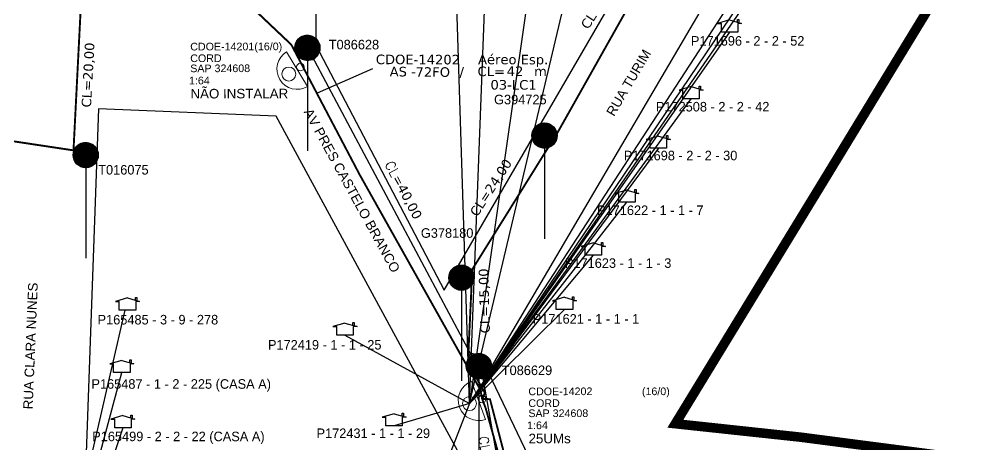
# Model space of a CAD drawing. Extents: x 4313 to 28038, y -9425 to 4777.
# Drawn here: x 12930 to 13942, y 3216 to 3661 of the extents above; entities that cross this region are included whole.
import ezdxf
from ezdxf.enums import TextEntityAlignment as Align

# ---------------------------------------------------------------- set-up
doc = ezdxf.new("R2010")
doc.units = ezdxf.units.DM
doc.header["$MEASUREMENT"] = 0
for name, color, linetype, lineweight in [("20.0-LEGENDA DOS CDO'S", 1, 'Continuous', 0), ('20.2-CDO_POSTE', 1, 'Continuous', 5), ('20.6-CORDOALHA_SUPORTE', 7, 'Continuous', 25)]:
    doc.layers.add(name, color=color, linetype=linetype, lineweight=lineweight)
for name, color, linetype in [('CAP a instalar', 1, 'Continuous'), ('celulas gpon', 7, 'Continuous'), ('label_cabos', 7, 'Continuous'), ('locais', 7, 'Continuous'), ('locais legendas', 7, 'Continuous'), ('QUADRA', 7, 'Continuous'), ('Segmento de Logradouro Texto', 238, 'Continuous'), ('surveys', 7, 'Continuous'), ('surveys legendas', 7, 'Continuous')]:
    doc.layers.add(name, color=color, linetype=linetype)
doc.layers.add('DROP DE CLIENTE', color=140, linetype='Continuous', plot=False)
doc.styles.add('ARIAL', font='arial.ttf')
doc.styles.add('DIGICADE', font='arial.ttf')
doc.styles.add('ROMANS', font='romans.shx')
doc.styles.add('siredit', font='verdana.ttf')
doc.linetypes.add('FENCELINE1', pattern='A,0.25,-0.1,[133,ltypeshp.shx,S=0.1,R=0,X=-0.1,Y=0],-0.1,1', length=1.45)
doc.dimstyles.new('CC', dxfattribs={"dimtxt": 1, "dimasz": 2, "dimexe": 0.18, "dimexo": 0.0625, "dimgap": 0.09, "dimtad": 0, "dimdec": 0, "dimrnd": 1, "dimzin": 0, "dimdsep": 46, "dimtxsty": 'siredit', "dimblk": 'NONE', "dimcen": 0, "dimse1": 1, "dimse2": 1, "dimsd1": 1, "dimsd2": 1, "dimclrt": 7, "dimadec": 0, "dimazin": 0, "dimtfac": 1, "dimtdec": 0, "dimtofl": 0, "dimtmove": 0, "dimatfit": 3, "dimfxl": 0, "dimtolj": 1, "dimtzin": 0, "dimarcsym": 0})

# ---------------------------------------------------------------- blocks, each defined once
blk = doc.blocks.new('*X22')
at = {"color": 0}
for p, q in [((-0.679997, 0.416018), (-0.018018, 1.077997)), ((-0.679809, 0.433884), (-0.035884, 1.077809)), ((-0.679715, 0.398622), (-0.000622, 1.077715)), ((-0.67911, 0.452261), (-0.054261, 1.07711)), ((-0.678999, 0.381661), (0.016339, 1.076999)), ((-0.677877, 0.365105), (0.032895, 1.075877)), ((-0.677853, 0.471196), (-0.073196, 1.075853)), ((-0.676376, 0.348929), (0.049071, 1.074376)), ((-0.675978, 0.490748), (-0.092748, 1.073978)), ((-0.674518, 0.333109), (0.064891, 1.072518)), ((-0.673417, 0.510987), (-0.112987, 1.071417)), ((-0.672323, 0.317627), (0.080373, 1.070323)), ((-0.67008, 0.532002), (-0.134002, 1.06808)), ((-0.669809, 0.302463), (0.095537, 1.067809)), ((-0.666991, 0.287604), (0.110396, 1.064991)), ((-0.665856, 0.553903), (-0.155903, 1.063856)), ((-0.663883, 0.273034), (0.124966, 1.061883)), ((-0.660603, 0.576834), (-0.178834, 1.058603)), ((-0.660497, 0.258742), (0.139258, 1.058497)), ((-0.656846, 0.244715), (0.153285, 1.054846)), ((-0.654125, 0.600989), (-0.202989, 1.052125)), ((-0.652938, 0.230945), (0.167055, 1.050938)), ((-0.648783, 0.217422), (0.180578, 1.046783)), ((-0.646156, 0.626637), (-0.228637, 1.044156)), ((-0.64439, 0.204138), (0.193862, 1.04239)), ((-0.639766, 0.191085), (0.206915, 1.037766)), ((-0.636298, 0.654172), (-0.256172, 1.034298)), ((-0.634917, 0.178256), (0.219744, 1.032917)), ((-0.62985, 0.165645), (0.232355, 1.02785)), ((-0.624571, 0.153247), (0.244753, 1.022571)), ((-0.623925, 0.684222), (-0.286222, 1.021925)), ((-0.619084, 0.141056), (0.256944, 1.017084)), ((-0.613395, 0.129067), (0.268933, 1.011395)), ((-0.607932, 0.717893), (-0.319893, 1.005932)), ((-0.607508, 0.117277), (0.280723, 1.005508)), ((-0.601426, 0.10568), (0.29232, 0.999426)), ((-0.595154, 0.094275), (0.303725, 0.993154)), ((-0.588694, 0.083057), (0.314943, 0.986694)), ((-0.58596, 0.757543), (-0.359543, 0.98396)), ((-0.58205, 0.072024), (0.325976, 0.98005)), ((-0.575224, 0.061172), (0.336828, 0.973224)), ((-0.568219, 0.0505), (0.3475, 0.966219)), ((-0.561036, 0.040005), (0.357995, 0.959036)), ((-0.553678, 0.029685), (0.368315, 0.951678)), ((-0.550397, 0.810783), (-0.412783, 0.948397)), ((-0.546146, 0.01954), (0.37846, 0.944146)), ((-0.538442, 0.009566), (0.388434, 0.936442)), ((-0.530567, -0.000236), (0.398236, 0.928567)), ((-0.522522, -0.009869), (0.407869, 0.920522)), ((-0.514308, -0.019333), (0.417333, 0.912308)), ((-0.505925, -0.028628), (0.426628, 0.903925)), ((-0.497375, -0.037756), (0.435756, 0.895375)), ((-0.488657, -0.046715), (0.444715, 0.886657)), ((-0.479772, -0.055508), (0.453508, 0.877772)), ((-0.470719, -0.064133), (0.462133, 0.868719)), ((-0.461499, -0.07259), (0.47059, 0.859499)), ((-0.45211, -0.080879), (0.478879, 0.85011)), ((-0.442553, -0.089), (0.487, 0.840553)), ((-0.432826, -0.096951), (0.494951, 0.830826)), ((-0.422929, -0.104731), (0.502731, 0.820929)), ((-0.41286, -0.11234), (0.51034, 0.81086)), ((-0.402619, -0.119776), (0.517776, 0.800619)), ((-0.392202, -0.127037), (0.525037, 0.790202)), ((-0.381609, -0.134122), (0.532122, 0.779609)), ((-0.370838, -0.141028), (0.539028, 0.768838)), ((-0.359886, -0.147754), (0.545754, 0.757886)), ((-0.348751, -0.154296), (0.552296, 0.746751)), ((-0.337429, -0.160652), (0.558652, 0.735429)), ((-0.325919, -0.16682), (0.56482, 0.723919)), ((-0.314215, -0.172794), (0.570794, 0.712215)), ((-0.302316, -0.178572), (0.576572, 0.700316)), ((-0.290215, -0.184149), (0.582149, 0.688215)), ((-0.27791, -0.189522), (0.587522, 0.67591)), ((-0.265395, -0.194684), (0.592684, 0.663395)), ((-0.252664, -0.199631), (0.597631, 0.650664)), ((-0.239711, -0.204356), (0.602356, 0.637711)), ((-0.226531, -0.208853), (0.606853, 0.624531)), ((-0.213115, -0.213115), (0.611115, 0.611115)), ((-0.199456, -0.217134), (0.615134, 0.597456)), ((-0.185546, -0.220901), (0.618901, 0.583546)), ((-0.171373, -0.224406), (0.622406, 0.569373)), ((-0.156929, -0.22764), (0.62564, 0.554929)), ((-0.1422, -0.230589), (0.628589, 0.5402)), ((-0.127174, -0.23324), (0.63124, 0.525174)), ((-0.111836, -0.23558), (0.63358, 0.509836)), ((-0.096169, -0.23759), (0.63559, 0.494169)), ((-0.080154, -0.239253), (0.637253, 0.478154)), ((-0.06377, -0.240547), (0.638547, 0.46177)), ((-0.046993, -0.241448), (0.639448, 0.444993)), ((-0.029795, -0.241927), (0.639927, 0.427795)), ((-0.012144, -0.241953), (0.639953, 0.410144)), ((0.006, -0.241488), (0.639488, 0.392)), ((0.024679, -0.240486), (0.638486, 0.373321)), ((0.043948, -0.238895), (0.636895, 0.354052)), ((0.063871, -0.236649), (0.634649, 0.334129)), ((0.084528, -0.23367), (0.63167, 0.313472)), ((0.106018, -0.229858), (0.627858, 0.291982)), ((0.12847, -0.225084), (0.623084, 0.26953)), ((0.152051, -0.21918), (0.61718, 0.245949)), ((0.176993, -0.211916), (0.609916, 0.221007)), ((0.203627, -0.20296), (0.60096, 0.194373)), ((0.232456, -0.191808), (0.589808, 0.165544)), ((0.264325, -0.177617), (0.575617, 0.133675)), ((0.300865, -0.158754), (0.556754, 0.097135)), ((0.346227, -0.13107), (0.52907, 0.051773)), ((0.43272, -0.062254), (0.460254, -0.03472))]:
    blk.add_line(p, q, dxfattribs=at)
blk = doc.blocks.new('POLE_POLE')
at = {"color": 0}
blk.add_line((-0.0000002, -0.00000239), (-0.0000002, -0.00004983), dxfattribs=at)
blk.add_circle((-0.0000002, 0.00000418), 0.0000066, dxfattribs=at)
at = {"color": 0, "xscale": 1e-05, "yscale": 1e-05, "zscale": 1e-05}
blk.add_blockref('*X22', (0, 0), dxfattribs=at)
blk = doc.blocks.new('SURVEY_SURVEY')
for p, q in [((0, 0.0000127), (-0.0000126, 0.000009)), ((0, 0.0000127), (0.0000126, 0.000009)), ((0.0000084, 0.0000132), (0.0000098, 0.0000132)), ((0.0000084, 0.0000103), (0.0000084, 0.0000132)), ((0.0000098, 0.0000132), (0.0000098, 0.0000099)), ((-0.0000126, 0.000009), (-0.0000086, 0.000009)), ((-0.0000086, 0), (-0.0000086, 0.000009)), ((0.0000086, 0), (-0.0000086, 0)), ((0.0000126, 0.000009), (0.0000086, 0.000009)), ((0.0000086, 0.000009), (0.0000086, 0))]:
    blk.add_line(p, q)
blk = doc.blocks.new('*U33')
at = {"color": 0}
blk.add_line((2.14, -0.58), (-2.1, -0.68), dxfattribs=at)
for centre, radius in [((0, 0.38), 0.733), ((0.03, -1.03), 0.393)]:
    blk.add_circle(centre, radius, dxfattribs=at)
blk.add_arc((0.02, -0.63), 2.12, 1.3782, 181.3782, dxfattribs=at)
blk = doc.blocks.new('CDOE_CT_POSTE')
at = {"layer": "20.0-LEGENDA DOS CDO'S", "color": 0, "style": 'ARIAL'}
for tag, p in [('CDO_N', (0.12, 5.25)), ('CORDOALHA', (0.12, 4.02)), ('SAP', (0.12, 2.96)), ('1:XX', (0.14, 1.23)), ('UMS', (0.14, 0.22))]:
    blk.add_attdef(tag, p, '', height=0.68, rotation=0.118, dxfattribs=at)
blk.add_attdef('FIBRAS_UTILIZADAS', text='', height=0.68, rotation=0.118, dxfattribs=at).set_placement((7.83, 5.26), align=Align.CENTER)
blk = doc.blocks.new('*U90')
at = {"layer": '20.6-CORDOALHA_SUPORTE', "const_width": 0.139}
for points in [[(-20.84, -0.38, 1.175511), (-20.83, 0.47)], [(15.18, 0.46, 1.231752), (15.18, -0.38)]]:
    blk.add_lwpolyline(points, format="xyb", dxfattribs=at)
blk.add_lwpolyline([(-20.3, 0.04), (14.66, 0.04)], dxfattribs=at)
at = {"layer": '20.6-CORDOALHA_SUPORTE', "color": 0, "lineweight": 0, "style": 'ROMANS'}
blk.add_attdef('LANCE', text='', height=1, dxfattribs=at).set_placement((-0.54, -2.21), align=Align.RIGHT)
at = {"layer": '20.6-CORDOALHA_SUPORTE', "color": 0, "style": 'siredit'}
blk.add_attdef('QTDE', (-0.54, -2.21), '', height=1, rotation=359.69, dxfattribs=at)
at = {"layer": '20.6-CORDOALHA_SUPORTE', "color": 0, "lineweight": 0, "style": 'ROMANS'}
for tag, p, flags in [('FATOR', (-5.2, -4.44), 3), ('ID_ATIVIDADE', (-5.2, -6.67), 3), ('FID', (-5.2, -8.9), 1)]:
    blk.add_attdef(tag, p, '', height=1, dxfattribs=dict(at, flags=flags))
blk = doc.blocks.new('*U91')
at = {"layer": '20.6-CORDOALHA_SUPORTE', "const_width": 0.139}
for points in [[(-20.84, -0.38, 1.175511), (-20.83, 0.47)], [(-4.08, 0.47, 1.231752), (-4.08, -0.38)]]:
    blk.add_lwpolyline(points, format="xyb", dxfattribs=at)
blk.add_lwpolyline([(-20.3, 0.04), (-4.6, 0.04)], dxfattribs=at)
at = {"layer": '20.6-CORDOALHA_SUPORTE', "color": 0, "lineweight": 0, "style": 'ROMANS'}
blk.add_attdef('LANCE', text='', height=1, dxfattribs=at).set_placement((-0.54, -2.21), align=Align.RIGHT)
at = {"layer": '20.6-CORDOALHA_SUPORTE', "color": 0, "style": 'siredit'}
blk.add_attdef('QTDE', (-0.54, -2.21), '', height=1, rotation=359.69, dxfattribs=at)
at = {"layer": '20.6-CORDOALHA_SUPORTE', "color": 0, "lineweight": 0, "style": 'ROMANS'}
for tag, p, flags in [('FATOR', (-5.2, -4.44), 3), ('ID_ATIVIDADE', (-5.2, -6.67), 3), ('FID', (-5.2, -8.9), 1)]:
    blk.add_attdef(tag, p, '', height=1, dxfattribs=dict(at, flags=flags))
blk = doc.blocks.new('_None')
blk = doc.blocks.new('Inst CB ESP CFOA-SM-AS-80-TS-72')
at = {"layer": 'label_cabos', "color": 0, "style": 'siredit'}
for tag, flags, p in [('ID_ATIVIDADE', 3, (1.31, 2.67)), ('FATOR', 1, (11.56, 2.55))]:
    blk.add_attdef(tag, text='', height=0.8, rotation=359.69, dxfattribs=dict(at, flags=flags)).set_placement(p, align=Align.MIDDLE_CENTER)
for tag, p in [('DESTINO_CABO', (3.13, 1.26)), ('TIPO_CABO', (13.11, 1.24)), ('TIPO_CABO', (1.76, 0)), ('CABO', (4.69, -0.05)), ('/', (7.71, -0.05)), ('LANCE', (10.81, 0)), ('UND', (15.96, 0)), ('FID', (13.15, -1.41))]:
    blk.add_attdef(tag, text='', height=0.8, rotation=359.69, dxfattribs=at).set_placement(p, align=Align.MIDDLE_CENTER)
blk.add_attdef('QTDE', (12.43, -0.47), '', height=0.8, rotation=359.69, dxfattribs=at)
blk = doc.blocks.new('Inst CDOE-16 CAIXA DIST OPT CDOE 48F_16D C_SPL_2_1_8')
at = {"layer": "20.0-LEGENDA DOS CDO'S", "color": 0}
for tag, p, style, flags in [('ID_ATIVIDADE', (0.12, 6.47), 'ARIAL', 3), ('FATOR', (7.92, 6.47), 'ARIAL', 1), ('QTDE', (0.1, -1.17), 'DIGICADE', 3)]:
    blk.add_attdef(tag, p, '', height=0.8, rotation=0.118, dxfattribs=dict(at, style=style, flags=flags))
at = {"layer": "20.0-LEGENDA DOS CDO'S", "color": 0, "style": 'ARIAL'}
blk.add_attdef('FIBRAS_UTILIZADAS', text='', height=0.8, rotation=0.118, dxfattribs=at).set_placement((13.48, 5.26), align=Align.CENTER)
for tag, p, height in [('FID', (0.12, 5.25), 0.8), ('CORDOALHA', (0.12, 4.02), 0.8), ('SAP', (0.12, 2.96), 0.8), ('1:XX', (-0.01, 1.7), 0.8), ('UMS', (0.14, 0.22), 1)]:
    blk.add_attdef(tag, p, '', height=height, rotation=0.118, dxfattribs=at)

msp = doc.modelspace()

# ---------------------------------------------------------------- linework, layer by layer
at = {"layer": 'CAP a instalar', "linetype": 'FENCELINE1', "ltscale": 5, "const_width": 2}
for points in [[(13418, 3270.1), (13400.2, 3301.4), (13400.2, 3301.4), (13404.8, 3399.5), (13494.6, 3543.5), (13660, 3837), (13550.6, 3900.7), (13339.8, 4024.8), (13307.2, 4047.2), (13333.9, 4085.4)], [(12491.2, 3598.7), (12491.2, 3598.7), (12491.2, 3598.7), (12987, 3524), (13002, 3818.9), (13015.2, 3823.9), (13215.2, 3634.6), (13286.8, 3498.5), (13413.3, 3273.3), (13415.1, 3263.8)], [(13415.1, 3263.8), (13418, 3270.1)], [(13459.2, 3125.9), (13423.3, 3263.6), (13415.1, 3263.8)], [(13415.1, 3263.8), (13418.8, 3254.2)], [(13418.8, 3254.2), (13455.8, 3122.1), (13454.6, 3085.1)]]:
    msp.add_lwpolyline(points, dxfattribs=at)
at = {"layer": 'celulas gpon', "color": 116, "linetype": 'Continuous', "lineweight": 200, "const_width": 10}
msp.add_lwpolyline([(14124.4, 3174.9), (13748.9, 3223.8), (13617.5, 3237.9), (13772.4, 3491.4), (13854.7, 3626.5), (13957.4, 3794.8), (13821, 3865.9), (13607, 4003.6), (13432.5, 4104.8), (13335.9, 4201.4), (13421.5, 4316.1), (13205.1, 4592.7), (12285.8, 4580.6), (12285.8, 4580.6)], dxfattribs=at)
at = {"layer": 'DROP DE CLIENTE'}
for points in [[(13401.9, 3259), (13376.2, 4058.8)], [(13401.9, 3259), (13430.9, 4017.6)], [(13505.2, 3978.5), (13401.9, 3259)], [(13401.9, 3259), (13561.7, 3933.7)], [(13401.9, 3259), (13780.2, 3839.5)], [(13768.6, 3790.5), (13401.9, 3259)], [(13401.9, 3259), (13709.8, 3714.8)], [(13674.3, 3647.8), (13401.9, 3259)], [(13401.9, 3259), (13634, 3578.1)], [(13599.7, 3526.3), (13401.9, 3259)], [(13401.9, 3259), (13566.8, 3469.8)], [(13401.9, 3259), (13531.6, 3414.4)], [(12955.2, 2984.1), (13041.2, 3356.9)], [(13401.9, 3259), (13501.4, 3357.5)], [(13271.4, 3330.5), (13401.9, 3259)], [(12955.2, 2984.1), (13037.6, 3291.5)], [(13401.9, 3259), (13322.8, 3235.7)], [(13401.9, 3259), (13356.5, 3142.7)], [(13038.8, 3233.7), (12955.2, 2984.1)]]:
    msp.add_lwpolyline(points, dxfattribs=at)
at = {"layer": 'QUADRA', "ltscale": 5e-05}
for points in [[(13239.9, 3875), (13240.7, 3634), (13375.2, 3377.7), (13621.1, 3800.9), (13346.7, 3963.1), (13328.2, 3970), (13308, 3973.5), (13289.5, 3970.3), (13274.2, 3946.9), (13239.9, 3875)], [(13775.9, 3895), (13421.3, 3291.7), (13478.7, 3172.2), (13597.8, 3123.2), (13758, 3114.9), (13816.2, 3215)], [(13013.2, 3567.5), (12972.4, 2428)], [(13403, 2106.4), (13434.2, 3126.7), (13199.3, 3559.7), (13013.2, 3567.5)]]:
    msp.add_lwpolyline(points, dxfattribs=at)

# ---------------------------------------------------------------- block references
at = {"layer": "20.0-LEGENDA DOS CDO'S", "color": 8}
ref = msp.add_blockref('CDOE_CT_POSTE', (13108.1, 3576.1), dxfattribs=dict(at, xscale=10, yscale=10, zscale=10))
ref.add_attrib('CDO_N', 'CDOE-14201', (13109.3, 3628.6), dxfattribs={"color": 0, "height": 8, "rotation": 0.118, "style": 'ARIAL'})
ref.add_attrib('CORDOALHA', 'CORD', (13109.3, 3616.4), dxfattribs={"color": 0, "height": 8, "rotation": 0.118, "style": 'ARIAL'})
ref.add_attrib('SAP', 'SAP 324608', (13109.3, 3605.8), dxfattribs={"color": 0, "height": 8, "rotation": 0.118, "style": 'ARIAL'})
ref.add_attrib('1:XX', '1:64', (13108, 3593.1), dxfattribs={"color": 0, "height": 8, "rotation": 0.118, "style": 'ARIAL'})
ref.add_attrib('UMS', 'NÃO INSTALAR', (13109.5, 3578.3), dxfattribs={"color": 0, "height": 10, "rotation": 0.118, "style": 'ARIAL'})
ref.add_attrib('FIBRAS_UTILIZADAS', '   (16/0)', dxfattribs={"color": 0, "height": 8, "rotation": 0.118, "style": 'ARIAL'}).set_placement((13186.4, 3628.8), align=Align.CENTER)
at = {"layer": "20.0-LEGENDA DOS CDO'S", "lineweight": 0, "xscale": 10, "yscale": 10, "zscale": 10}
msp.add_blockref('Inst CDOE-16 CAIXA DIST OPT CDOE 48F_16D C_SPL_2_1_8', (13462.3, 3215.2), dxfattribs=at).add_auto_attribs({'FID': 'CDOE-14202', 'CORDOALHA': 'CORD', 'SAP': 'SAP 324608', '1:XX': '1:64', 'UMS': '25UMs', 'FIBRAS_UTILIZADAS': '(16/0)'})
at = {"layer": '20.2-CDO_POSTE', "color": 8, "xscale": 9.999999999999998, "yscale": 9.999999999999998, "zscale": 9.999999999999998, "rotation": 119.7816606115502}
msp.add_blockref('*U33', (13215.9, 3605.8), dxfattribs=at)
at = {"layer": '20.2-CDO_POSTE', "color": 10, "xscale": 10, "yscale": 10, "zscale": 10, "rotation": 108.4992360194852}
msp.add_blockref('*U33', (13405.4, 3260.2), dxfattribs=at)
at = {"layer": '20.6-CORDOALHA_SUPORTE', "color": 0, "lineweight": 0}
ref = msp.add_blockref('*U90', (13333.9, 3439.8), dxfattribs=dict(at, xscale=10, yscale=10, zscale=10, rotation=298.0512480312755))
ref.add_attrib('QTDE', '40,00', (13325.7, 3485.4), dxfattribs={"color": 0, "height": 10, "rotation": 297.7413, "style": 'siredit'})
ref.add_attrib('LANCE', 'CL=', dxfattribs={"color": 0, "lineweight": 0, "height": 10, "rotation": 298.0512, "style": 'ROMANS'}).set_placement((13325.7, 3485.4), align=Align.RIGHT)
ref = msp.add_blockref('*U91', (13451.2, 3084.7), dxfattribs=dict(at, xscale=10, yscale=10, zscale=10, rotation=280.0466304695613))
ref.add_attrib('QTDE', '35,00', (13416, 3196.9), dxfattribs={"color": 0, "height": 10, "rotation": 279.7366, "style": 'siredit'})
ref.add_attrib('LANCE', 'CL=', dxfattribs={"color": 0, "lineweight": 0, "height": 10, "rotation": 280.0466, "style": 'ROMANS'}).set_placement((13416, 3196.9), align=Align.RIGHT)
at = {"layer": 'label_cabos'}
ref = msp.add_blockref('Inst CB ESP CFOA-SM-AS-80-TS-72', (13316.5, 3606.4), dxfattribs=dict(at, xscale=10, yscale=10, zscale=10, rotation=0.1315642785740559))
ref.add_attrib('DESTINO_CABO', 'CDOE-14202', dxfattribs={"color": 0, "height": 10, "rotation": 359.8216, "style": 'siredit'}).set_placement((13347.8, 3619.1), align=Align.MIDDLE_CENTER)
ref.add_attrib('CABO', '72FO', dxfattribs={"color": 0, "height": 10, "rotation": 359.8216, "style": 'siredit'}).set_placement((13363.4, 3606), align=Align.MIDDLE_CENTER)
ref.add_attrib('LANCE', 'CL=', dxfattribs={"color": 0, "height": 10, "rotation": 359.8216, "style": 'siredit'}).set_placement((13424.6, 3606.7), align=Align.MIDDLE_CENTER)
ref.add_attrib('TIPO_CABO', 'Aéreo Esp.', dxfattribs={"color": 0, "height": 10, "rotation": 359.8216, "style": 'siredit'}).set_placement((13447.6, 3619.1), align=Align.MIDDLE_CENTER)
ref.add_attrib('/', '/', dxfattribs={"color": 0, "height": 10, "rotation": 359.8216, "style": 'siredit'}).set_placement((13393.7, 3606.1), align=Align.MIDDLE_CENTER)
ref.add_attrib('TIPO_CABO', 'AS - ', dxfattribs={"color": 0, "height": 10, "rotation": 359.8216, "style": 'siredit'}).set_placement((13334.1, 3606.4), align=Align.MIDDLE_CENTER)
ref.add_attrib('FID', '03-LC1', dxfattribs={"color": 0, "height": 10, "rotation": 359.8216, "style": 'siredit'}).set_placement((13448, 3592.6), align=Align.MIDDLE_CENTER)
ref.add_attrib('QTDE', '42', (13440.8, 3601.9), dxfattribs={"color": 0, "height": 10, "rotation": 359.8216, "style": 'siredit'})
ref.add_attrib('UND', 'm', dxfattribs={"color": 0, "height": 10, "rotation": 359.8216, "style": 'siredit'}).set_placement((13476.2, 3606.8), align=Align.MIDDLE_CENTER)
at = {"layer": 'locais', "color": 10, "xscale": 2000000, "yscale": 2000000, "zscale": 2000000}
for p in [(13232.4, 3623), (13480.8, 3531.1), (13000.2, 3510.7), (13393.8, 3382.4), (13412.1, 3289.9)]:
    msp.add_blockref('POLE_POLE', p, dxfattribs=at)
at = {"layer": 'surveys', "color": 255, "xscale": 1000000, "yscale": 1000000, "zscale": 1000000}
for p in [(13674.3, 3647.8), (13634, 3578.1), (13599.7, 3526.3), (13043.6, 3356.9), (13037.6, 3291.5), (13038.8, 3233.7)]:
    msp.add_blockref('SURVEY_SURVEY', p, dxfattribs=at)
at = {"layer": 'surveys', "color": 151, "xscale": 1000000, "yscale": 1000000, "zscale": 1000000}
for p in [(13566.8, 3469.8), (13531.6, 3414.4), (13501.4, 3357.5), (13271.4, 3330.5), (13322.8, 3235.7)]:
    msp.add_blockref('SURVEY_SURVEY', p, dxfattribs=at)

# ---------------------------------------------------------------- texts
at = {"layer": 'celulas gpon', "style": 'siredit'}
for s, rotation, p in [('CL=35,00', 57.0673, (13526.1, 3649.9)), ('CL=20,00', 86.8736, (13005.3, 3568.7)), ('CL=24,00', 57.0673, (13409.9, 3453.8)), ('CL=15,00', 91.5596, (13423.2, 3332.6))]:
    msp.add_text(s, height=10, rotation=rotation, dxfattribs=at).set_placement(p)
at = {"layer": 'locais legendas', "color": 10}
for s, p in [('T086628', (13254.4, 3629.7)), ('G394725', (13427.6, 3572.2)), ('T016075', (13012.9, 3498.7)), ('G378180', (13350.9, 3432.5)), ('T086629', (13435.7, 3288.8))]:
    msp.add_text(s, height=10, dxfattribs=at).set_placement(p)
at = {"layer": 'Segmento de Logradouro Texto', "color": 7, "linetype": 'Continuous', "char_height": 10, "attachment_point": 1, "style": 'DIGICADE'}
for s, insert, width, rotation in [('\\fArial|b0|i0|c0|p34;\\W1.0000000000;\\T1.0000000000;\\o\\lRUA TURIM', (13544.6, 3563.9), 80.389, 59.6253), ('\\fArial|b0|i0|c0|p34;\\W1.0000000000;\\T1.0000000000;\\o\\lAV PRES CASTELO BRANCO', (13236.6, 3569.1), 197.203, 298.7666), ('\\fArial|b0|i0|c0|p34;\\W1.0000000000;\\T1.0000000000;\\o\\lRUA CLARA NUNES', (12934.2, 3253.2), 135.525, 87.6606)]:
    msp.add_mtext(s, dxfattribs=dict(at, insert=insert, width=width, rotation=rotation))
at = {"layer": 'surveys legendas', "color": 0}
for s, p in [('P171696 - 2 - 2 - 52', (13633.8, 3633.6)), ('P172508 - 2 - 2 - 42', (13597.1, 3564.7)), ('P171698 - 2 - 2 - 30', (13563.5, 3513.6)), ('P171622 - 1 - 1 - 7', (13535.5, 3456.3)), ('P171623 - 1 - 1 - 3', (13501.8, 3401)), ('P165485 - 3 - 9 - 278', (13012.2, 3341.8)), ('P171621 - 1 - 1 - 1', (13468.1, 3342.6)), ('P172419 - 1 - 1 - 25', (13190.7, 3315.5)), ('P165487 - 1 - 2 - 225 (CASA A)', (13005.8, 3274.5)), ('P165499 - 2 - 2 - 22 (CASA A)', (13006.6, 3219.6)), ('P172431 - 1 - 1 - 29', (13241.6, 3222.9))]:
    msp.add_text(s, height=10, dxfattribs=at).set_placement(p)

# ---------------------------------------------------------------- leaders
at = {"layer": 'label_cabos'}
msp.add_leader([(13242.5, 3584.2), (13300.5, 3609.6)], dimstyle='CC', override={"dimgap": 0.09, "dimtad": 0}, dxfattribs=at)

doc.saveas('drawing.dxf')
